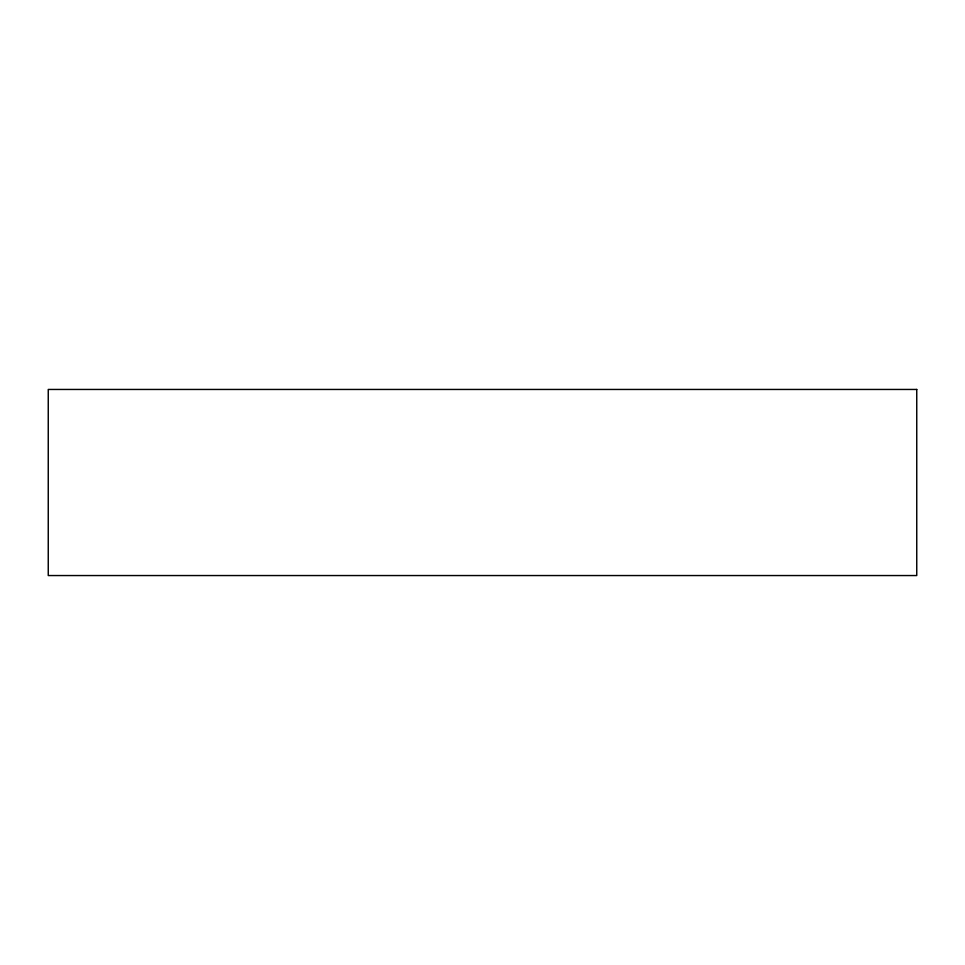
<?xml version="1.0" encoding="UTF-8"?>
<svg xmlns="http://www.w3.org/2000/svg" width="965" height="965" viewBox="0 0 965 965"><rect width="100%" height="100%" fill="white"/><g stroke="black" fill="none" stroke-linecap="round" stroke-linejoin="round"><path stroke-width="1.45" d="M916.75 389.45L48.25 389.45L48.25 575.55L916.75 575.55L916.75 389.45"/></g></svg>
